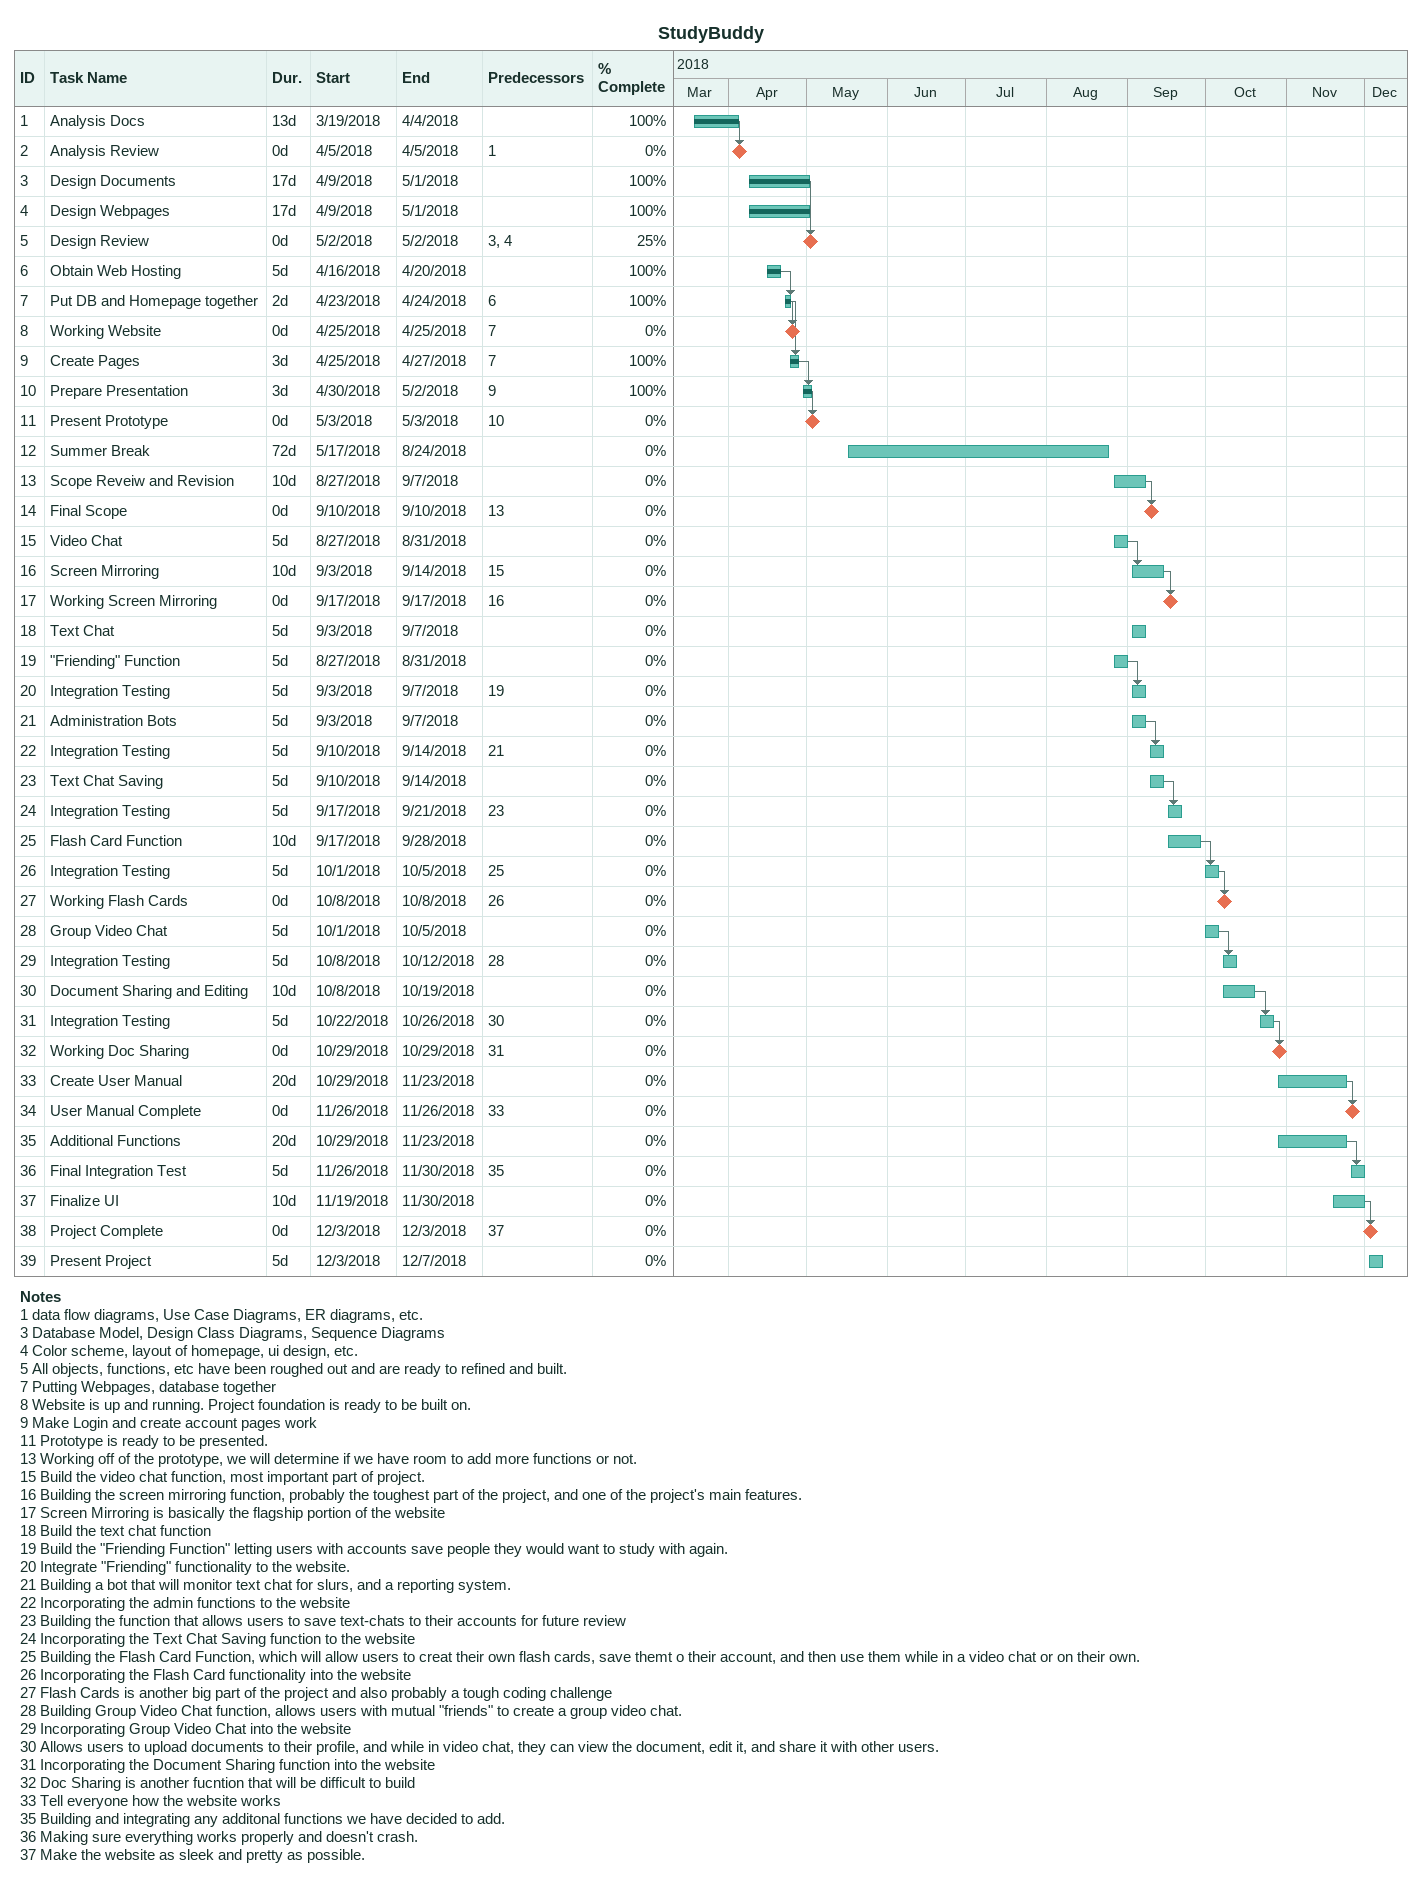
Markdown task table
StudyBuddy

| ID | Task | Duration | Start | Finish | Predecessors | % complete |
|---|---|---|---|---|---|---|
| 1 | Analysis Docs | 13d | 2018-03-19 | 2018-04-04 |  | 100 |
| 2 | Analysis Review | 0d | 2018-04-05 | 2018-04-05 | 1 | 0 |
| 3 | Design Documents | 17d | 2018-04-09 | 2018-05-01 |  | 100 |
| 4 | Design Webpages | 17d | 2018-04-09 | 2018-05-01 |  | 100 |
| 5 | Design Review | 0d | 2018-05-02 | 2018-05-02 | 3, 4 | 25 |
| 6 | Obtain Web Hosting | 5d | 2018-04-16 | 2018-04-20 |  | 100 |
| 7 | Put DB and Homepage together | 2d | 2018-04-23 | 2018-04-24 | 6 | 100 |
| 8 | Working Website | 0d | 2018-04-25 | 2018-04-25 | 7 | 0 |
| 9 | Create Pages | 3d | 2018-04-25 | 2018-04-27 | 7 | 100 |
| 10 | Prepare Presentation | 3d | 2018-04-30 | 2018-05-02 | 9 | 100 |
| 11 | Present Prototype | 0d | 2018-05-03 | 2018-05-03 | 10 | 0 |
| 12 | Summer Break | 72d | 2018-05-17 | 2018-08-24 |  | 0 |
| 13 | Scope Reveiw and Revision | 10d | 2018-08-27 | 2018-09-07 |  | 0 |
| 14 | Final Scope | 0d | 2018-09-10 | 2018-09-10 | 13 | 0 |
| 15 | Video Chat | 5d | 2018-08-27 | 2018-08-31 |  | 0 |
| 16 | Screen Mirroring | 10d | 2018-09-03 | 2018-09-14 | 15 | 0 |
| 17 | Working Screen Mirroring | 0d | 2018-09-17 | 2018-09-17 | 16 | 0 |
| 18 | Text Chat | 5d | 2018-09-03 | 2018-09-07 |  | 0 |
| 19 | "Friending" Function | 5d | 2018-08-27 | 2018-08-31 |  | 0 |
| 20 | Integration Testing | 5d | 2018-09-03 | 2018-09-07 | 19 | 0 |
| 21 | Administration Bots | 5d | 2018-09-03 | 2018-09-07 |  | 0 |
| 22 | Integration Testing | 5d | 2018-09-10 | 2018-09-14 | 21 | 0 |
| 23 | Text Chat Saving | 5d | 2018-09-10 | 2018-09-14 |  | 0 |
| 24 | Integration Testing | 5d | 2018-09-17 | 2018-09-21 | 23 | 0 |
| 25 | Flash Card Function | 10d | 2018-09-17 | 2018-09-28 |  | 0 |
| 26 | Integration Testing | 5d | 2018-10-01 | 2018-10-05 | 25 | 0 |
| 27 | Working Flash Cards | 0d | 2018-10-08 | 2018-10-08 | 26 | 0 |
| 28 | Group Video Chat | 5d | 2018-10-01 | 2018-10-05 |  | 0 |
| 29 | Integration Testing | 5d | 2018-10-08 | 2018-10-12 | 28 | 0 |
| 30 | Document Sharing and Editing | 10d | 2018-10-08 | 2018-10-19 |  | 0 |
| 31 | Integration Testing | 5d | 2018-10-22 | 2018-10-26 | 30 | 0 |
| 32 | Working Doc Sharing | 0d | 2018-10-29 | 2018-10-29 | 31 | 0 |
| 33 | Create User Manual | 20d | 2018-10-29 | 2018-11-23 |  | 0 |
| 34 | User Manual Complete | 0d | 2018-11-26 | 2018-11-26 | 33 | 0 |
| 35 | Additional Functions | 20d | 2018-10-29 | 2018-11-23 |  | 0 |
| 36 | Final Integration Test | 5d | 2018-11-26 | 2018-11-30 | 35 | 0 |
| 37 | Finalize UI | 10d | 2018-11-19 | 2018-11-30 |  | 0 |
| 38 | Project Complete | 0d | 2018-12-03 | 2018-12-03 | 37 | 0 |
| 39 | Present Project | 5d | 2018-12-03 | 2018-12-07 |  | 0 |

Notes
- 1: data flow diagrams, Use Case Diagrams, ER diagrams, etc.
- 3: Database Model, Design Class Diagrams, Sequence Diagrams
- 4: Color scheme, layout of homepage, ui design, etc.
- 5: All objects, functions, etc have been roughed out and are ready to refined and built.
- 7: Putting Webpages, database together
- 8: Website is up and running. Project foundation is ready to be built on.
- 9: Make Login and create account pages work
- 11: Prototype is ready to be presented.
- 13: Working off of the prototype, we will determine if we have room to add more functions or not.
- 15: Build the video chat function, most important part of project.
- 16: Building the screen mirroring function, probably the toughest part of the project, and one of the project's main features.
- 17: Screen Mirroring is basically the flagship portion of the website
- 18: Build the text chat function
- 19: Build the "Friending Function" letting users with accounts save people they would want to study with again.
- 20: Integrate "Friending" functionality to the website.
- 21: Building a bot that will monitor text chat for slurs, and a reporting system.
- 22: Incorporating the admin functions to the website
- 23: Building the function that allows users to save text-chats to their accounts for future review
- 24: Incorporating the Text Chat Saving function to the website
- 25: Building the Flash Card Function, which will allow users to creat their own flash cards, save themt o their account, and then use them while in a video chat or on their own.
- 26: Incorporating the Flash Card functionality into the website
- 27: Flash Cards is another big part of the project and also probably a tough coding challenge
- 28: Building Group Video Chat function, allows users with mutual "friends" to create a group video chat.
- 29: Incorporating Group Video Chat into the website
- 30: Allows users to upload documents to their profile, and while in video chat, they can view the document, edit it, and share it with other users.
- 31: Incorporating the Document Sharing function into the website
- 32: Doc Sharing is another fucntion that will be difficult to build
- 33: Tell everyone how the website works
- 35: Building and integrating any additonal functions we have decided to add.
- 36: Making sure everything works properly and doesn't crash.
- 37: Make the website as sleek and pretty as possible.
